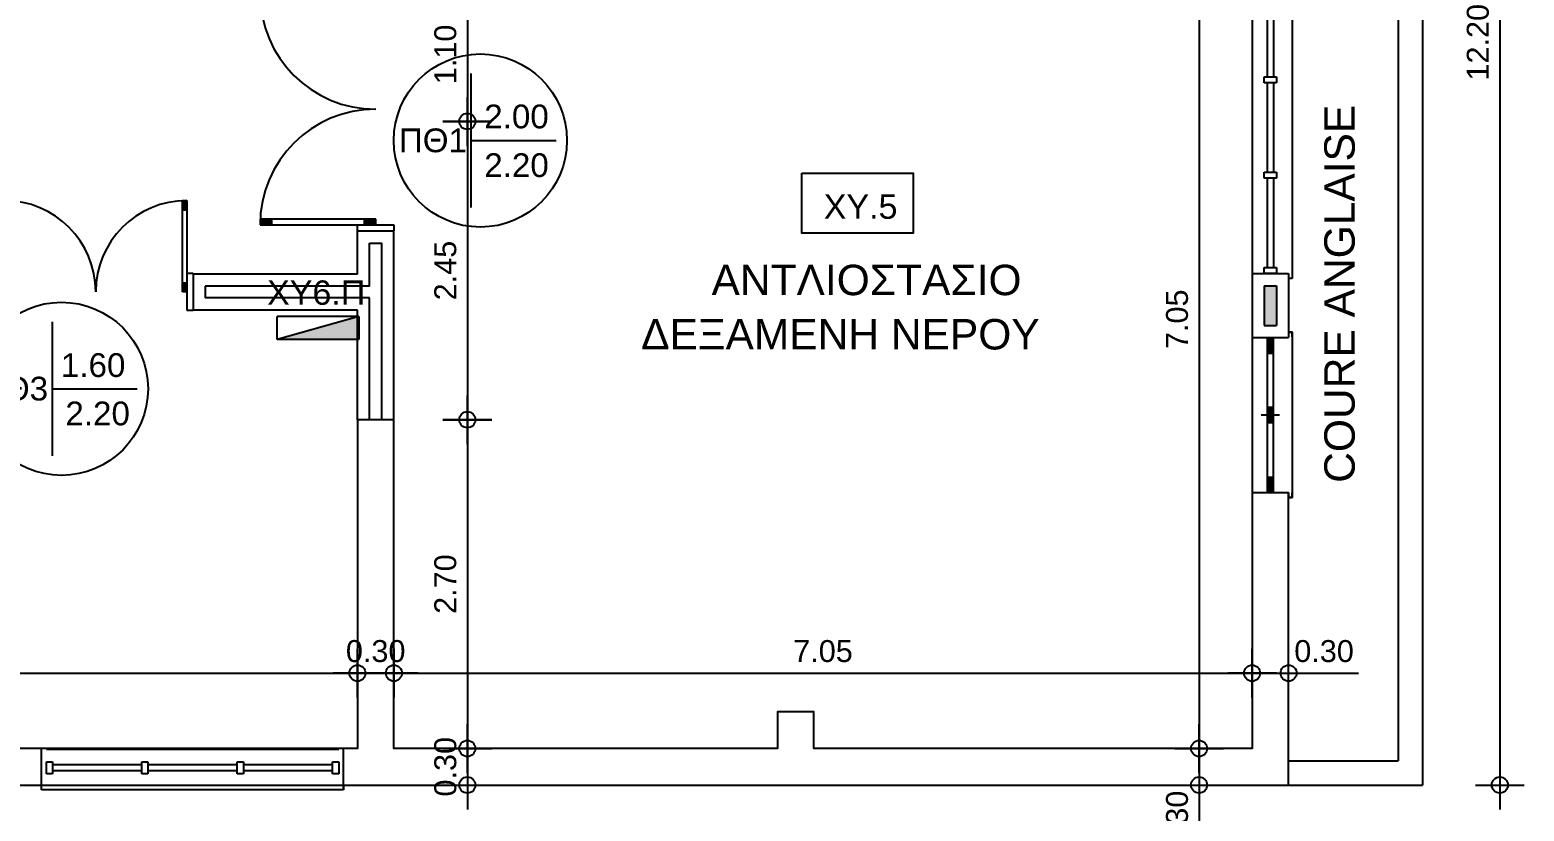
# Model space of a CAD drawing. Header units: metres. Extents: x -11 to 85, y -301 to 135.
# Drawn here: x 37.43 to 49.71, y -285.81 to -279.39 of the extents above; entities that cross this region are included whole.
import ezdxf
from ezdxf.enums import TextEntityAlignment as Align

# ---------------------------------------------------------------- set-up
doc = ezdxf.new("R2010")
doc.units = ezdxf.units.M
doc.header["$LTSCALE"] = 0.036
doc.header["$PDMODE"] = 2
for name, color, linetype in [('arxitek ypogeio', 252, 'Continuous'), ('DIMBLK', 252, 'Continuous'), ('electext', 20, 'Continuous'), ('HLEK-SYMBOL', 3, 'Continuous'), ('HLEK_FL001_SYMBOLS', 230, 'Continuous'), ('Parathira', 252, 'Continuous')]:
    doc.layers.add(name, color=color, linetype=linetype)
doc.styles.add('COMU-N', font='arial.ttf')
doc.styles.get("Standard").update_dxf_attribs({"font": 'arial.ttf'})
doc.styles.add('W4MS2', font='W4MS2.shx')
doc.dimstyles.new('CADWDOT', dxfattribs={"dimscale": 0.1, "dimtxt": 1.8, "dimasz": 0.08, "dimexe": 2, "dimexo": 0, "dimgap": 0.09, "dimtad": 0, "dimrnd": 0.001, "dimzin": 0, "dimdsep": 46, "dimtxsty": 'Standard', "dimblk1": 'ARTDIM', "dimblk2": 'ARTDIM', "dimsah": 1, "dimcen": 0.09, "dimdle": 0.05, "dimse1": 1, "dimse2": 1, "dimadec": 0, "dimazin": 0, "dimtfac": 1, "dimtmove": 0, "dimatfit": 3, "dimldrblk": 'ARTDIM', "dimfxl": 2, "dimtvp": 0.9999, "dimtolj": 1, "dimtzin": 0, "dimarcsym": 0})

# ---------------------------------------------------------------- blocks, each defined once
blk = doc.blocks.new('ARTDIM')
at = {"layer": 'DIMBLK'}
for p, q in [((0, -24.9975), (0, 24.9975)), ((-24.9975, 0), (24.9975, 0))]:
    blk.add_line(p, q, dxfattribs=at)
blk.add_circle((0, 0), 8.25, dxfattribs=at)
blk = doc.blocks.new('*D1506')
at = {"layer": 'arxitek ypogeio', "color": 0, "lineweight": -2}
for p, q in [((47.482, -287.882), (47.766, -287.882)), ((47.774, -287.882), (48.57, -287.882))]:
    blk.add_line(p, q, dxfattribs=at)
at = {"layer": 'Defpoints', "color": 0, "transparency": 16777216}
for p in [(47.774, -285.69), (47.774, -287.882), (47.474, -291.098)]:
    blk.add_point(p, dxfattribs=at)
at = {"layer": 'arxitek ypogeio', "color": 0, "lineweight": -2, "xscale": 0.008, "yscale": 0.008, "zscale": 0.008, "rotation": 180}
blk.add_blockref('ARTDIM', (47.474, -287.882), dxfattribs=at)
at = {"layer": 'arxitek ypogeio', "color": 0, "lineweight": -2, "xscale": 0.008, "yscale": 0.008, "zscale": 0.008}
blk.add_blockref('ARTDIM', (47.774, -287.882), dxfattribs=at)
at = {"layer": 'arxitek ypogeio', "color": 0, "insert": (48.287, -287.702), "char_height": 0.18, "attachment_point": 5}
blk.add_mtext('\\A1;0.30', dxfattribs=at)
blk = doc.blocks.new('*D1598')
at = {"layer": 'arxitek ypogeio', "color": 0, "lineweight": -2}
blk.add_line((29.782, -284.677), (40.116, -284.677), dxfattribs=at)
at = {"layer": 'Defpoints', "color": 0, "transparency": 16777216}
for p in [(29.774, -281.996), (40.124, -281.996), (40.124, -284.677)]:
    blk.add_point(p, dxfattribs=at)
at = {"layer": 'arxitek ypogeio', "color": 0, "lineweight": -2, "xscale": 0.008, "yscale": 0.008, "zscale": 0.008, "rotation": 180}
blk.add_blockref('ARTDIM', (29.774, -284.677), dxfattribs=at)
at = {"layer": 'arxitek ypogeio', "color": 0, "lineweight": -2, "xscale": 0.008, "yscale": 0.008, "zscale": 0.008}
blk.add_blockref('ARTDIM', (40.124, -284.677), dxfattribs=at)
at = {"layer": 'arxitek ypogeio', "color": 0, "insert": (34.949, -284.497), "char_height": 0.18, "attachment_point": 5}
blk.add_mtext('\\A1;10.35', dxfattribs=at)
blk = doc.blocks.new('*D1599')
at = {"layer": 'arxitek ypogeio', "color": 0, "lineweight": -2}
blk.add_line((40.132, -284.677), (40.416, -284.677), dxfattribs=at)
at = {"layer": 'Defpoints', "color": 0, "transparency": 16777216}
for p in [(40.124, -282.596), (40.424, -282.596), (40.424, -284.677)]:
    blk.add_point(p, dxfattribs=at)
at = {"layer": 'arxitek ypogeio', "color": 0, "lineweight": -2, "xscale": 0.008, "yscale": 0.008, "zscale": 0.008, "rotation": 180}
blk.add_blockref('ARTDIM', (40.124, -284.677), dxfattribs=at)
at = {"layer": 'arxitek ypogeio', "color": 0, "lineweight": -2, "xscale": 0.008, "yscale": 0.008, "zscale": 0.008}
blk.add_blockref('ARTDIM', (40.424, -284.677), dxfattribs=at)
at = {"layer": 'arxitek ypogeio', "color": 0, "insert": (40.274, -284.497), "char_height": 0.18, "attachment_point": 5}
blk.add_mtext('\\A1;0.30', dxfattribs=at)
blk = doc.blocks.new('*D1600')
at = {"layer": 'arxitek ypogeio', "color": 0, "lineweight": -2}
blk.add_line((40.432, -284.677), (47.466, -284.677), dxfattribs=at)
at = {"layer": 'Defpoints', "color": 0, "transparency": 16777216}
for p in [(40.424, -282.596), (47.474, -282.596), (47.474, -284.677)]:
    blk.add_point(p, dxfattribs=at)
at = {"layer": 'arxitek ypogeio', "color": 0, "lineweight": -2, "xscale": 0.008, "yscale": 0.008, "zscale": 0.008, "rotation": 180}
blk.add_blockref('ARTDIM', (40.424, -284.677), dxfattribs=at)
at = {"layer": 'arxitek ypogeio', "color": 0, "lineweight": -2, "xscale": 0.008, "yscale": 0.008, "zscale": 0.008}
blk.add_blockref('ARTDIM', (47.474, -284.677), dxfattribs=at)
at = {"layer": 'arxitek ypogeio', "color": 0, "insert": (43.949, -284.497), "char_height": 0.18, "attachment_point": 5}
blk.add_mtext('\\A1;7.05', dxfattribs=at)
blk = doc.blocks.new('*D1601')
at = {"layer": 'arxitek ypogeio', "color": 0, "lineweight": -2}
for p, q in [((47.482, -284.677), (47.766, -284.677)), ((47.774, -284.677), (48.348, -284.677))]:
    blk.add_line(p, q, dxfattribs=at)
at = {"layer": 'Defpoints', "color": 0, "transparency": 16777216}
for p in [(47.474, -283.196), (47.774, -283.196), (47.774, -284.677)]:
    blk.add_point(p, dxfattribs=at)
at = {"layer": 'arxitek ypogeio', "color": 0, "lineweight": -2, "xscale": 0.008, "yscale": 0.008, "zscale": 0.008, "rotation": 180}
blk.add_blockref('ARTDIM', (47.474, -284.677), dxfattribs=at)
at = {"layer": 'arxitek ypogeio', "color": 0, "lineweight": -2, "xscale": 0.008, "yscale": 0.008, "zscale": 0.008}
blk.add_blockref('ARTDIM', (47.774, -284.677), dxfattribs=at)
at = {"layer": 'arxitek ypogeio', "color": 0, "insert": (48.065, -284.497), "char_height": 0.18, "attachment_point": 5}
blk.add_mtext('\\A1;0.30', dxfattribs=at)
blk = doc.blocks.new('*D1628')
at = {"layer": 'arxitek ypogeio', "color": 0, "lineweight": -2}
blk.add_line((47.038, -278.254), (47.038, -285.288), dxfattribs=at)
at = {"layer": 'Defpoints', "color": 0, "transparency": 16777216}
for p in [(47.474, -278.246), (47.038, -285.296), (47.474, -285.296)]:
    blk.add_point(p, dxfattribs=at)
at = {"layer": 'arxitek ypogeio', "color": 0, "lineweight": -2, "xscale": 0.008, "yscale": 0.008, "zscale": 0.008}
for p, rotation in [((47.038, -278.246), 90), ((47.038, -285.296), 270)]:
    blk.add_blockref('ARTDIM', p, dxfattribs=dict(at, rotation=rotation))
at = {"layer": 'arxitek ypogeio', "color": 0, "insert": (46.858, -281.771), "char_height": 0.18, "attachment_point": 5, "rotation": 90}
blk.add_mtext('\\A1;7.05', dxfattribs=at)
blk = doc.blocks.new('*D1629')
at = {"layer": 'arxitek ypogeio', "color": 0, "lineweight": -2}
for p, q in [((47.038, -285.304), (47.038, -285.588)), ((47.038, -285.596), (47.038, -286.17))]:
    blk.add_line(p, q, dxfattribs=at)
at = {"layer": 'Defpoints', "color": 0, "transparency": 16777216}
for p in [(47.474, -285.296), (47.038, -285.596), (47.474, -285.596)]:
    blk.add_point(p, dxfattribs=at)
at = {"layer": 'arxitek ypogeio', "color": 0, "lineweight": -2, "xscale": 0.008, "yscale": 0.008, "zscale": 0.008}
for p, rotation in [((47.038, -285.296), 90), ((47.038, -285.596), 270)]:
    blk.add_blockref('ARTDIM', p, dxfattribs=dict(at, rotation=rotation))
at = {"layer": 'arxitek ypogeio', "color": 0, "insert": (46.858, -285.887), "char_height": 0.18, "attachment_point": 5, "rotation": 90}
blk.add_mtext('\\A1;0.30', dxfattribs=at)
blk = doc.blocks.new('A$C52D13D70')
at = {"layer": 'Parathira'}
for p, q in [((-0.33, 0.04), (-0.33, -2.44)), ((-0.3, 0.04), (-0.33, 0.04)), ((-0.1, 0), (-0.2, 0)), ((-0.2, 0), (-0.2, -0.05)), ((-0.1, -0.05), (-0.1, 0)), ((0, 0), (0, -2.4)), ((-0.2, -0.05), (-0.1, -0.05)), ((-0.175, -0.05), (-0.175, -0.783)), ((-0.125, -0.05), (-0.125, -0.783)), ((-0.1, -0.783), (-0.2, -0.783)), ((-0.2, -0.783), (-0.2, -0.833)), ((-0.2, -0.833), (-0.1, -0.833)), ((-0.175, -0.833), (-0.175, -1.567)), ((-0.125, -0.833), (-0.125, -1.567)), ((-0.1, -0.833), (-0.1, -0.783)), ((-0.1, -1.567), (-0.2, -1.567)), ((-0.2, -1.567), (-0.2, -1.617)), ((-0.1, -1.617), (-0.1, -1.567)), ((-0.2, -1.617), (-0.1, -1.617)), ((-0.175, -1.617), (-0.175, -2.35)), ((-0.125, -1.617), (-0.125, -2.35)), ((-0.33, -2.44), (-0.3, -2.44)), ((-0.1, -2.35), (-0.2, -2.35)), ((-0.2, -2.35), (-0.2, -2.4)), ((-0.2, -2.4), (-0.1, -2.4)), ((-0.1, -2.4), (-0.1, -2.35))]:
    blk.add_line(p, q, dxfattribs=at)
blk = doc.blocks.new('A$C5F12743C')
at = {"layer": 'Parathira'}
for p, q in [((-0.3, 1.32), (-0.33, 1.32)), ((-0.33, 1.32), (-0.33, -0.04)), ((-0.175, 0), (-0.175, 1.275)), ((-0.165, 1.275), (-0.165, 1.147)), ((-0.155, 1.275), (-0.155, 1.147)), ((-0.145, 1.275), (-0.145, 1.147)), ((-0.135, 1.275), (-0.135, 1.147)), ((-0.125, 1.275), (-0.125, 0)), ((0, 1.275), (0, 0)), ((-0.125, 1.147), (-0.175, 1.147)), ((-0.075, 0.64), (-0.225, 0.64)), ((-0.125, 0.704), (-0.175, 0.704)), ((-0.165, 0.704), (-0.165, 0.576)), ((-0.155, 0.704), (-0.155, 0.576)), ((-0.145, 0.704), (-0.145, 0.576)), ((-0.135, 0.704), (-0.135, 0.576)), ((-0.125, 0.576), (-0.175, 0.576)), ((-0.125, 0.128), (-0.175, 0.128)), ((-0.165, 0.128), (-0.165, 0)), ((-0.155, 0.128), (-0.155, 0)), ((-0.145, 0.128), (-0.145, 0)), ((-0.135, 0.128), (-0.135, 0)), ((-0.33, -0.04), (-0.3, -0.04))]:
    blk.add_line(p, q, dxfattribs=at)
for points, invisible_edges in [([(-0.33, 1.28, 0.9), (-0.33, 1.32, 0.9), (-0.3, 1.32, 0.9), (-0.3, 1.28, 0.9)], 8), ([(-0.3, -0.04, 0.9), (-0.33, -0.04, 0.9), (-0.33, 0, 0.9), (-0.3, 0, 0.9)], 4)]:
    blk.add_3dface(points, dxfattribs=dict(at, invisible_edges=invisible_edges))
for points in [[(-0.33, 1.32, 0.9), (-0.33, 1.32, 0.87), (-0.3, 1.32, 0.87), (-0.3, 1.32, 0.9)], [(-0.3, -0.04, 0.9), (-0.3, -0.04, 0.87), (-0.33, -0.04, 0.87), (-0.33, -0.04, 0.9)]]:
    blk.add_3dface(points, dxfattribs=at)
blk = doc.blocks.new('*D1456')
at = {"layer": 'arxitek ypogeio', "color": 0, "lineweight": -2}
blk.add_line((41.027, -279.054), (41.027, -280.138), dxfattribs=at)
at = {"layer": 'Defpoints', "color": 0, "transparency": 16777216}
for p in [(40.424, -279.046), (40.424, -280.146), (41.027, -280.146)]:
    blk.add_point(p, dxfattribs=at)
at = {"layer": 'arxitek ypogeio', "color": 0, "lineweight": -2, "xscale": 0.008, "yscale": 0.008, "zscale": 0.008}
for p, rotation in [((41.027, -279.046), 90), ((41.027, -280.146), 270)]:
    blk.add_blockref('ARTDIM', p, dxfattribs=dict(at, rotation=rotation))
at = {"layer": 'arxitek ypogeio', "color": 0, "insert": (40.847, -279.596), "char_height": 0.18, "attachment_point": 5, "rotation": 90}
blk.add_mtext('\\A1;1.10', dxfattribs=at)
blk = doc.blocks.new('*D1457')
at = {"layer": 'arxitek ypogeio', "color": 0, "lineweight": -2}
blk.add_line((41.027, -280.154), (41.027, -282.588), dxfattribs=at)
at = {"layer": 'Defpoints', "color": 0, "transparency": 16777216}
for p in [(40.424, -280.146), (40.424, -282.596), (41.027, -282.596)]:
    blk.add_point(p, dxfattribs=at)
at = {"layer": 'arxitek ypogeio', "color": 0, "lineweight": -2, "xscale": 0.008, "yscale": 0.008, "zscale": 0.008}
for p, rotation in [((41.027, -280.146), 90), ((41.027, -282.596), 270)]:
    blk.add_blockref('ARTDIM', p, dxfattribs=dict(at, rotation=rotation))
at = {"layer": 'arxitek ypogeio', "color": 0, "insert": (40.847, -281.371), "char_height": 0.18, "attachment_point": 5, "rotation": 90}
blk.add_mtext('\\A1;2.45', dxfattribs=at)
blk = doc.blocks.new('*D1458')
at = {"layer": 'arxitek ypogeio', "color": 0, "lineweight": -2}
blk.add_line((41.027, -282.604), (41.027, -285.288), dxfattribs=at)
at = {"layer": 'Defpoints', "color": 0, "transparency": 16777216}
for p in [(40.424, -282.596), (40.424, -285.296), (41.027, -285.296)]:
    blk.add_point(p, dxfattribs=at)
at = {"layer": 'arxitek ypogeio', "color": 0, "lineweight": -2, "xscale": 0.008, "yscale": 0.008, "zscale": 0.008}
for p, rotation in [((41.027, -282.596), 90), ((41.027, -285.296), 270)]:
    blk.add_blockref('ARTDIM', p, dxfattribs=dict(at, rotation=rotation))
at = {"layer": 'arxitek ypogeio', "color": 0, "insert": (40.847, -283.946), "char_height": 0.18, "attachment_point": 5, "rotation": 90}
blk.add_mtext('\\A1;2.70', dxfattribs=at)
blk = doc.blocks.new('*D1459')
at = {"layer": 'arxitek ypogeio', "color": 0, "lineweight": -2}
blk.add_line((41.027, -285.304), (41.027, -285.588), dxfattribs=at)
at = {"layer": 'Defpoints', "color": 0, "transparency": 16777216}
for p in [(40.424, -285.296), (40.424, -285.596), (41.027, -285.596)]:
    blk.add_point(p, dxfattribs=at)
at = {"layer": 'arxitek ypogeio', "color": 0, "lineweight": -2, "xscale": 0.008, "yscale": 0.008, "zscale": 0.008}
for p, rotation in [((41.027, -285.296), 90), ((41.027, -285.596), 270)]:
    blk.add_blockref('ARTDIM', p, dxfattribs=dict(at, rotation=rotation))
at = {"layer": 'arxitek ypogeio', "color": 0, "insert": (40.847, -285.446), "char_height": 0.18, "attachment_point": 5, "rotation": 90}
blk.add_mtext('\\A1;0.30', dxfattribs=at)
blk = doc.blocks.new('A$C0F035EE8')
at = {"layer": 'Parathira'}
for p, q in [((-0.3, 0), (-0.3, -0.05)), ((0, -0.05), (0, 0)), ((-1.1, -0.05), (-0.15, -0.05)), ((-1.005, -0.059), (-1.1, -0.059)), ((-1.005, -0.069), (-1.1, -0.069)), ((-1.005, -0.079), (-1.1, -0.079)), ((-1.005, -0.088), (-1.099, -0.088)), ((-0.15, -0.098), (-1.099, -0.098)), ((-1.005, -0.098), (-1.005, -0.05)), ((-0.3, -0.05), (0, -0.05)), ((-0.245, -0.098), (-0.245, -0.05)), ((-0.15, -0.059), (-0.245, -0.059)), ((-0.15, -0.069), (-0.245, -0.069)), ((-0.15, -0.079), (-0.245, -0.079)), ((-0.15, -0.088), (-0.245, -0.088)), ((-0.15, -0.05), (-0.15, -0.098)), ((-1.005, -1.922), (-1.1, -1.922)), ((-1.005, -1.931), (-1.1, -1.931)), ((-1.005, -1.941), (-1.1, -1.941)), ((-1.1, -1.95), (-0.15, -1.95)), ((-0.15, -1.903), (-1.099, -1.903)), ((-1.005, -1.912), (-1.099, -1.912)), ((-1.005, -1.903), (-1.005, -1.95)), ((-0.3, -2), (-0.3, -1.95)), ((-0.3, -1.95), (0, -1.95)), ((-0.245, -1.903), (-0.245, -1.95)), ((-0.15, -1.912), (-0.245, -1.912)), ((-0.15, -1.922), (-0.245, -1.922)), ((-0.15, -1.931), (-0.245, -1.931)), ((-0.15, -1.941), (-0.245, -1.941)), ((-0.15, -1.95), (-0.15, -1.903)), ((0, -1.95), (0, -2))]:
    blk.add_line(p, q, dxfattribs=at)
for centre, start, end in [((-0.15, -0.05), 180, 270), ((-0.15, -1.95), 90, 180)]:
    blk.add_arc(centre, 0.95, start, end, dxfattribs=at)
blk = doc.blocks.new('*D1475')
at = {"layer": 'arxitek ypogeio', "color": 0, "lineweight": -2}
blk.add_line((49.509, -273.404), (49.509, -285.588), dxfattribs=at)
at = {"layer": 'Defpoints', "color": 0, "transparency": 16777216}
for p in [(49.032, -273.396), (49.032, -285.596), (49.509, -285.596)]:
    blk.add_point(p, dxfattribs=at)
at = {"layer": 'arxitek ypogeio', "color": 0, "lineweight": -2, "xscale": 0.008, "yscale": 0.008, "zscale": 0.008}
for p, rotation in [((49.509, -273.396), 90), ((49.509, -285.596), 270)]:
    blk.add_blockref('ARTDIM', p, dxfattribs=dict(at, rotation=rotation))
at = {"layer": 'arxitek ypogeio', "color": 0, "insert": (49.329, -279.496), "char_height": 0.18, "attachment_point": 5, "rotation": 90}
blk.add_mtext('\\A1;12.20', dxfattribs=at)
blk = doc.blocks.new('A$C31B96D1E')
at = {"layer": 'Parathira'}
for p, q in [((0.05, 0.6), (0.05, -0.15)), ((0.087, 0.525), (0.05, 0.525)), ((0.057, 0.525), (0.057, 0.6)), ((0.065, 0.525), (0.065, 0.6)), ((0.072, 0.525), (0.072, 0.6)), ((0.08, 0.525), (0.08, 0.599)), ((0.087, -0.15), (0.087, 0.599)), ((1.512, -0.15), (1.512, 0.599)), ((1.512, 0.525), (1.55, 0.525)), ((1.52, 0.525), (1.52, 0.599)), ((1.527, 0.525), (1.527, 0.6)), ((1.535, 0.525), (1.535, 0.6)), ((1.542, 0.525), (1.542, 0.6)), ((1.55, 0.6), (1.55, -0.15)), ((0, 0), (0.05, 0)), ((0.05, 0), (0.05, -0.3)), ((1.6, 0), (1.55, 0)), ((1.55, 0), (1.55, -0.3)), ((0.087, -0.075), (0.05, -0.075)), ((0.057, -0.15), (0.057, -0.075)), ((0.065, -0.15), (0.065, -0.075)), ((0.072, -0.15), (0.072, -0.075)), ((0.08, -0.15), (0.08, -0.075)), ((1.512, -0.075), (1.55, -0.075)), ((1.52, -0.15), (1.52, -0.075)), ((1.527, -0.15), (1.527, -0.075)), ((1.535, -0.15), (1.535, -0.075)), ((1.542, -0.15), (1.542, -0.075)), ((0.05, -0.15), (0.087, -0.15)), ((1.55, -0.15), (1.512, -0.15)), ((0.05, -0.3), (0, -0.3)), ((1.55, -0.3), (1.6, -0.3))]:
    blk.add_line(p, q, dxfattribs=at)
for centre, start, end in [((0.05, -0.15), 0, 90), ((1.55, -0.15), 90, 180)]:
    blk.add_arc(centre, 0.75, start, end, dxfattribs=at)
blk = doc.blocks.new('gJ6_a28')
at = {"layer": 'HLEK-SYMBOL', "color": 0, "linetype": 'Continuous'}
for p, q in [((-0.67, 0), (-0.67, 0.19)), ((-0.67, 0.19), (0, 0.19)), ((-0.67, 0), (0, 0.19)), ((0, 0.19), (0, 0)), ((-0.67, 0), (0, 0))]:
    blk.add_line(p, q, dxfattribs=at)
at = {"layer": 'HLEK-SYMBOL', "color": 0}
blk.add_solid([(-0.67, 0.19), (0, 0.19), (-0.67, 0)], dxfattribs=at)
at = {"layer": 'HLEK-SYMBOL', "color": 0, "style": 'W4MS2', "flags": 8}
blk.add_attdef('NODE_NUMBER', (0.018, 0.091), '', height=0.1, dxfattribs=at)
blk.add_attdef('NODE_NUMBER', (0.018, 0.091), '', height=0.1, dxfattribs=at)

msp = doc.modelspace()

# ---------------------------------------------------------------- hatches: boundary and pattern name
at = {"layer": 'arxitek ypogeio'}
msp.add_hatch(color=256, dxfattribs=at).paths.add_polyline_path([(47.574, -281.821), (47.674, -281.821), (47.674, -281.496), (47.574, -281.496)])

# ---------------------------------------------------------------- linework, layer by layer
for p, q in [((48.874, -273.396), (48.874, -285.596)), ((48.674, -273.596), (48.674, -285.396)), ((41.056, -279.753), (41.056, -280.853)), ((41.056, -280.303), (41.756, -280.303)), ((40.124, -281.4), (40.124, -281.046)), ((40.124, -281.046), (40.424, -281.046)), ((40.424, -282.596), (40.424, -281.046)), ((40.224, -281.5), (40.224, -281.146)), ((40.224, -281.146), (40.324, -281.146)), ((40.324, -282.596), (40.324, -281.146)), ((38.774, -281.4), (38.774, -281.696)), ((40.124, -281.4), (38.774, -281.4)), ((47.474, -281.396), (47.774, -281.396)), ((47.474, -281.396), (47.474, -281.921)), ((47.774, -281.396), (47.774, -281.921)), ((40.224, -281.5), (38.874, -281.5)), ((38.874, -281.5), (38.874, -281.596)), ((47.574, -281.496), (47.674, -281.496)), ((47.574, -281.496), (47.574, -281.821)), ((47.674, -281.496), (47.674, -281.821)), ((40.124, -281.696), (38.774, -281.696)), ((40.224, -281.596), (38.874, -281.596)), ((40.124, -282.596), (40.124, -281.696)), ((40.224, -282.596), (40.224, -281.596)), ((37.615, -281.792), (37.615, -282.892)), ((47.574, -281.821), (47.674, -281.821)), ((47.474, -281.921), (47.774, -281.921)), ((37.615, -282.342), (38.315, -282.342)), ((37.53, -285.605), (37.53, -285.296)), ((40.01, -285.635), (40.01, -285.305)), ((47.774, -285.396), (48.674, -285.396)), ((47.774, -285.596), (48.874, -285.596))]:
    msp.add_line(p, q, dxfattribs=at)
msp.add_lwpolyline([(14.774, -285.596), (47.774, -285.596), (47.774, -283.196), (47.474, -283.196), (47.474, -285.296), (43.874, -285.296), (43.874, -284.996), (43.574, -284.996), (43.574, -285.296), (40.424, -285.296), (40.424, -282.596), (40.124, -282.596), (40.124, -285.296), (36.974, -285.296)], dxfattribs=at)
for centre in [(41.134, -280.303), (37.693, -282.342)]:
    msp.add_circle(centre, 0.711, dxfattribs=at)
at = {"layer": 'electext'}
msp.add_lwpolyline([(43.775, -280.571), (44.689, -280.571), (44.689, -281.065), (43.775, -281.065)], close=True, dxfattribs=at)

# ---------------------------------------------------------------- block references
at = {"layer": 'arxitek ypogeio', "xscale": -1}
for name, p in [('A$C52D13D70', (47.474, -278.996)), ('A$C5F12743C', (47.474, -283.196))]:
    msp.add_blockref(name, p, dxfattribs=at)
at = {"layer": 'arxitek ypogeio'}
for name, p in [('A$C0F035EE8', (40.424, -279.046)), ('A$C31B96D1E', (37.174, -281.396))]:
    msp.add_blockref(name, p, dxfattribs=at)
at = {"layer": 'arxitek ypogeio', "xscale": -1, "rotation": 270}
msp.add_blockref('A$C52D13D70', (39.97, -285.305), dxfattribs=at)
at = {"layer": 'HLEK_FL001_SYMBOLS', "rotation": 180}
msp.add_blockref('gJ6_a28', (39.466, -281.748), dxfattribs=at)

# ---------------------------------------------------------------- texts
at = {"layer": 'arxitek ypogeio', "style": 'COMU-N'}
msp.add_text('COURE ANGLAISE', height=0.25, rotation=90, dxfattribs=at).set_placement((48.317, -283.114))
for s, p in [('ΑΝΤΛΙΟΣΤΑΣΙΟ', (43.033, -281.573)), ('ΔΕΞΑΜΕΝΗ ΝΕΡΟΥ', (42.455, -282.019))]:
    msp.add_text(s, height=0.25, dxfattribs=at).set_placement(p)
for tag, text, p in [('2.00', '0.90', (41.431, -280.203)), ('ΠΘ1', '2.20', (40.744, -280.399)), ('2.20', '2.20', (41.431, -280.603)), ('1.60', '0.90', (37.953, -282.245)), ('ΠΘ3', '2.20', (37.303, -282.438)), ('2.20', '2.20', (37.99, -282.642))]:
    msp.add_attdef(tag, text=text, height=0.195, dxfattribs=at).set_placement(p, align=Align.CENTER)
at = {"layer": 'electext', "style": 'COMU-N'}
for s, p in [('ΧΥ.5', (43.955, -280.946)), ('ΧΥ6.Π', (39.382, -281.652))]:
    msp.add_text(s, height=0.2, dxfattribs=at).set_placement(p)

# ---------------------------------------------------------------- dimensions: what is measured, and where the dimension line sits
at = {"layer": 'arxitek ypogeio'}
for base, p1, p2, picture, middle in [((49.509, -285.596), (49.032, -273.396), (49.032, -285.596), '*D1475', (49.329, -279.496)), ((47.038, -285.296), (47.474, -278.246), (47.474, -285.296), '*D1628', (46.858, -281.771)), ((41.027, -280.146), (40.424, -279.046), (40.424, -280.146), '*D1456', (40.847, -279.596)), ((41.027, -282.596), (40.424, -280.146), (40.424, -282.596), '*D1457', (40.847, -281.371)), ((41.027, -285.296), (40.424, -282.596), (40.424, -285.296), '*D1458', (40.847, -283.946)), ((47.038, -285.596), (47.474, -285.296), (47.474, -285.596), '*D1629', (46.858, -285.887))]:
    dim = msp.add_linear_dim(base=base, p1=p1, p2=p2, angle=90, dimstyle='CADWDOT', dxfattribs=at)
    dim.commit()
    dim.dimension.update_dxf_attribs({"geometry": picture, "text_midpoint": middle})
for base, p1, p2, picture, middle in [((40.124, -284.677), (29.774, -281.996), (40.124, -281.996), '*D1598', (34.949, -284.497)), ((47.474, -284.677), (40.424, -282.596), (47.474, -282.596), '*D1600', (43.949, -284.497)), ((47.774, -284.677), (47.474, -283.196), (47.774, -283.196), '*D1601', (48.065, -284.497))]:
    dim = msp.add_linear_dim(base=base, p1=p1, p2=p2, dimstyle='CADWDOT', dxfattribs=at)
    dim.commit()
    dim.dimension.update_dxf_attribs({"geometry": picture, "text_midpoint": middle})
for base, p1, p2, picture, middle in [((40.424, -284.677), (40.124, -282.596), (40.424, -282.596), '*D1599', (40.274, -284.677)), ((47.774, -287.882), (47.474, -291.098), (47.774, -285.69), '*D1506', (48.287, -287.882))]:
    dim = msp.add_linear_dim(base=base, p1=p1, p2=p2, dimstyle='CADWDOT', dxfattribs=at)
    dim.commit()
    dim.dimension.update_dxf_attribs({"geometry": picture, "text_midpoint": middle, "dimtype": 160})
dim = msp.add_linear_dim(base=(41.027, -285.596), p1=(40.424, -285.296), p2=(40.424, -285.596), angle=90, dimstyle='CADWDOT', dxfattribs=at)
dim.commit()
dim.dimension.update_dxf_attribs({"geometry": '*D1459', "text_midpoint": (41.027, -285.446), "dimtype": 160})

doc.saveas('drawing.dxf')
